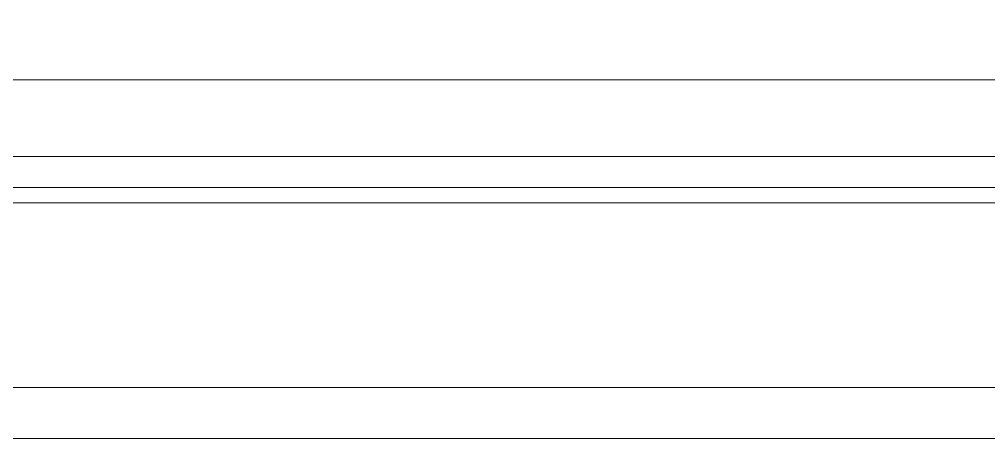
# Model space of a CAD drawing. Header units: millimetres. Extents: x 1832547 to 2001569, y -558009 to -417808.
# Drawn here: x 1889493 to 1890438, y -523994 to -523585 of the extents above; entities that cross this region are included whole.
import ezdxf
from ezdxf.xclip import XClip

# ---------------------------------------------------------------- set-up
doc = ezdxf.new("R2010")
doc.units = ezdxf.units.MM
doc.header["$MEASUREMENT"] = 0
doc.header["$XCLIPFRAME"] = 0
doc.linetypes.add('CENTER', pattern=[2, 1.25, -0.25, 0.25, -0.25])
doc.linetypes.add('HIDDEN', pattern=[9.525, 6.35, -3.175])
for name, color, linetype, lineweight in [('CA . CỬA', 251, 'CONTINUOUS', 5), ('CA. TUONG', 30, 'CONTINUOUS', 30), ('CA.khuat 75', 75, 'HIDDEN', 9), ('CA.manh 08', 8, 'CONTINUOUS', 9), ('CA.thay 145', 145, 'CONTINUOUS', 18), ('CA.tim 67', 67, 'CENTER', 9), ('CA_manh 08', 8, 'CONTINUOUS', 9)]:
    doc.layers.add(name, color=color, linetype=linetype, lineweight=lineweight)

# ---------------------------------------------------------------- blocks, each defined once
blk = doc.blocks.new('\xad54t54')
at = {"layer": 'CA . CỬA'}
blk.add_lwpolyline([(1844059.98, -519126.52), (1844059.98, -516346.52), (1845860.23, -516346.52), (1845860.23, -519126.52)], dxfattribs=at)
at = {"layer": 'CA.khuat 75', "ltscale": 20}
blk.add_lwpolyline([(1845798.34, -516846.52), (1844960.11, -517981.52), (1845800.23, -519116.52)], dxfattribs=at)
at = {"layer": 'CA.thay 145'}
for points in [[(1844119.98, -519126.52), (1844119.98, -516846.52), (1845800.23, -516846.52), (1845800.23, -519126.52), (1845860.23, -519126.52), (1845860.23, -516346.52), (1844059.98, -516346.52), (1844059.98, -519126.52)], [(1845800.23, -519116.52), (1844960.11, -519116.52), (1844960.11, -516846.52), (1845800.23, -516846.52)], [(1846421.29, -516846.52), (1845860.23, -516846.52), (1845860.23, -519126.52), (1846421.29, -519126.52)]]:
    blk.add_lwpolyline(points, close=True, dxfattribs=at)
blk.add_lwpolyline([(1845800.23, -519116.52), (1845800.23, -516846.52)], dxfattribs=at)

msp = doc.modelspace()

# ---------------------------------------------------------------- linework, layer by layer
at = {"layer": 'CA.manh 08'}
for points in [[(1886997.56, -523718.59), (1891295.66, -523718.59)], [(1886997.56, -523748.68), (1891295.66, -523748.68)]]:
    msp.add_lwpolyline(points, dxfattribs=at)
at = {"layer": 'CA.thay 145'}
for points in [[(1886997.56, -523643.58), (1891295.66, -523643.58)], [(1886997.56, -523763.59), (1891295.66, -523763.59)], [(1886997.56, -523943.59), (1891295.66, -523943.59)], [(1886997.56, -523993.59), (1891295.66, -523993.59)]]:
    msp.add_lwpolyline(points, dxfattribs=at)
at = {"layer": 'CA.tim 67', "ltscale": 500}
msp.add_lwpolyline([(1886997.56, -523643.59), (1891295.66, -523643.59)], dxfattribs=at)
at = {"layer": 'CA_manh 08'}
msp.add_line((1887995.36, -523643.58), (1890463.98, -523643.58), dxfattribs=at)

# ---------------------------------------------------------------- block references
at = {"layer": 'CA. TUONG'}
ref = msp.add_blockref('\xad54t54', (44180.32, -4517.07), dxfattribs=at)
XClip(ref).set_block_clipping_path([(1843438.9221946723, -516556.1796094576), (1846481.2902095364, -516556.1796094576), (1846481.2902095364, -518126.5155681118), (1846283.6574753213, -518126.5155681118), (1846283.6574753213, -518183.6790261315), (1843641.2894604583, -518183.6790261315), (1843641.2894604583, -518126.5155681118), (1843438.9221946723, -518126.5155681118)])

doc.saveas('drawing.dxf')
